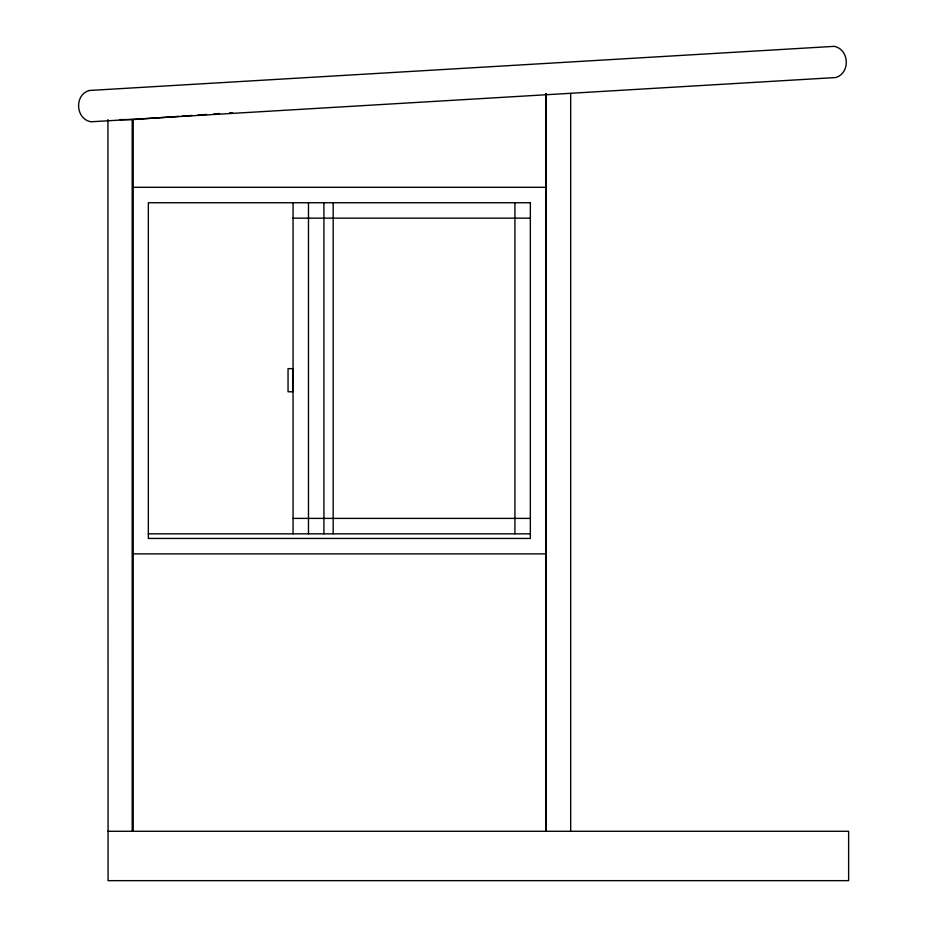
<?xml version="1.0" encoding="UTF-8"?>
<svg xmlns="http://www.w3.org/2000/svg" width="927" height="927" viewBox="0 0 927 927"><rect width="100%" height="100%" fill="white"/><g stroke="black" fill="none" stroke-linecap="round" stroke-linejoin="round"><path stroke-width="1.39" d="M88.807 90.637C74.033 95.4 75.747 119.201 91.066 121.785L835.667 77.544C850.569 73.163 849.456 49.328 834.219 46.35L88.795 90.51M179.108 116.362L132.92 119.595L132.92 831.276M181.993 116.165L192.098 115.458M197.88 115.052L206.536 114.45M213.755 113.94L219.525 113.534M229.629 112.827L232.526 112.63M119.884 119.595L132.607 119.595L132.607 831.276M132.92 187.3L545.771 187.3M293.059 218.158L530.348 218.158M293.059 518.39L530.348 518.39M148.343 533.825L530.348 533.825M132.92 553.882L545.771 553.882M107.729 831.276L848.634 831.276L848.634 880.65L108.077 880.65L107.926 119.595M570.673 93.615L570.673 831.276M546.084 93.615L546.084 831.276M545.771 93.604L545.771 831.276M514.914 202.735L514.914 533.825M333.175 202.735L333.175 533.825M323.917 202.735L323.917 533.825M308.482 202.735L308.482 533.825M293.059 202.735L293.059 533.825M132.294 119.595L132.294 831.276M530.348 202.735L148.343 202.735L148.343 538.448L530.348 538.448L530.348 202.735M292.677 368.633L288.042 368.633L288.042 391.773L292.677 391.773L292.677 368.633"/></g></svg>
